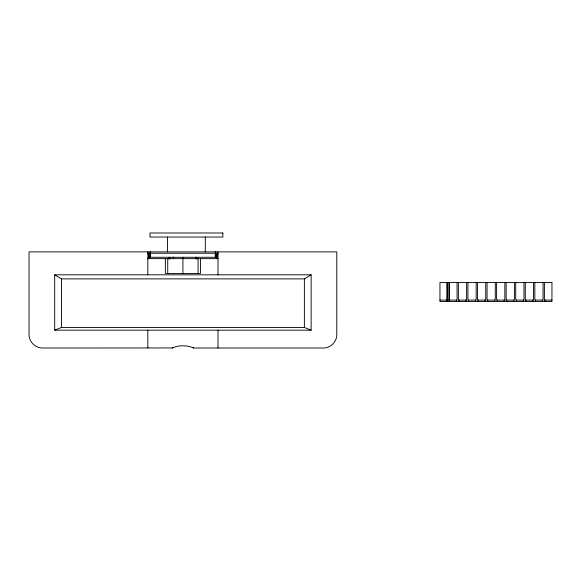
<?xml version="1.0" encoding="UTF-8"?>
<svg xmlns="http://www.w3.org/2000/svg" width="581" height="581" viewBox="0 0 581 581"><rect width="100%" height="100%" fill="white"/><g stroke="black" fill="none" stroke-linecap="round" stroke-linejoin="round"><path stroke-width="0.87" d="M172.281 347.946L42.544 348.012C35.332 348.186 28.876 341.73 29.05 334.518L29.05 251.885L336.784 251.885L336.784 334.518C336.958 341.73 330.495 348.186 323.283 348.012L193.713 348.012C187.14 345.078 178.803 345.02 172.237 347.983M54.694 274.828L61.441 278.88L304.386 278.88L311.14 274.828L311.14 330.168L54.694 330.168L54.694 274.828L311.14 274.828M173.022 347.583L172.346 347.896M54.694 330.168L61.441 327.466L304.386 327.466L311.14 330.168M147.821 253.236L218.006 253.236M148.7 254.58L150.494 254.58M215.333 254.58L218.006 254.58M147.821 258.632L218.006 258.632M439.948 300.101L457.058 300.101L457.058 282.555M551.95 300.101L544.39 300.101L544.39 282.555M192.812 347.583L193.596 347.983M545.065 300.101L545.065 301.452M543.068 282.555L543.068 300.101L534.832 300.101L534.832 282.555M542.393 300.101L542.393 301.452M535.508 300.101L535.508 301.452M533.511 282.555L533.511 300.101L525.282 300.101L525.282 282.555M532.835 300.101L532.835 301.452M525.95 300.101L525.95 301.452M523.953 282.555L523.953 300.101L515.725 300.101L515.725 282.555M523.278 300.101L523.278 301.452M516.4 300.101L516.4 301.452M514.396 282.555L514.396 300.101L506.167 300.101L506.167 282.555M513.72 300.101L513.72 301.452M506.843 300.101L506.843 301.452M504.845 282.555L504.845 300.101L496.61 300.101L496.61 282.555M504.17 300.101L504.17 301.452M497.285 300.101L497.285 301.452M495.288 282.555L495.288 300.101L487.052 300.101L487.052 282.555M494.613 300.101L494.613 301.452M487.728 300.101L487.728 301.452M485.731 282.555L485.731 300.101L477.495 300.101L477.495 282.555M485.055 300.101L485.055 301.452M478.17 300.101L478.17 301.452M476.173 282.555L476.173 300.101L467.937 300.101L467.937 282.555M475.498 300.101L475.498 301.452M468.613 300.101L468.613 301.452M466.616 282.555L466.616 300.101L458.38 300.101L458.38 282.555M465.94 300.101L465.94 301.452M459.055 300.101L459.055 301.452M456.383 300.101L456.383 301.452M449.498 282.555L449.498 301.452M448.83 282.555L448.83 300.101M447.501 282.555L447.501 300.101M446.825 282.555L446.825 301.452M304.386 278.88L304.386 327.466M218.006 251.885L218.006 274.828M218.006 330.168L218.006 348.012M217.04 253.236L217.04 258.632M216.698 254.58L216.698 258.632M215.66 251.885L215.66 257.281L150.174 257.281L150.174 251.885M215.29 251.885L215.29 257.281M205.304 237.033L205.304 251.885M200.46 258.632L200.46 273.477L165.367 273.477L165.367 258.632M198.092 258.632L198.092 273.477M196.923 257.281L196.923 259.032M196.051 257.281L196.051 259.032M182.913 257.281L182.913 273.477M173.327 257.013L173.327 258.632M169.783 257.281L169.783 259.032M168.911 257.281L168.911 259.032M167.735 258.632L167.735 273.477M167.51 237.033L167.51 251.885M150.537 251.885L150.537 257.281M149.128 254.58L149.128 258.632M148.787 253.236L148.787 258.632M147.821 251.885L147.821 274.828M147.821 330.168L147.821 348.012M61.441 278.88L61.441 327.466M222.85 232.988L149.963 232.988L149.963 237.033L222.85 237.033L222.85 232.988M551.95 282.555L439.948 282.555L439.948 301.452L551.95 301.452L551.95 282.555"/></g></svg>
